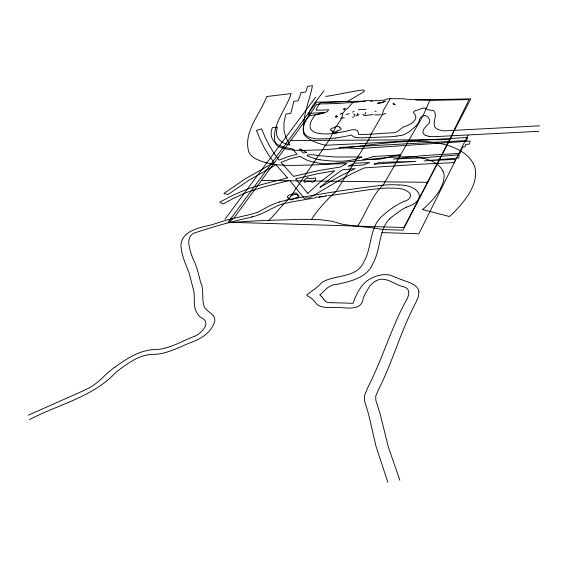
<?xml version="1.0" encoding="UTF-8"?>
<svg xmlns="http://www.w3.org/2000/svg" width="568" height="568" viewBox="0 0 568 568"><rect width="100%" height="100%" fill="white"/><g stroke="black" fill="none" stroke-linecap="round" stroke-linejoin="round"><path stroke-width="0.85" d="M365.238 114.289L365.409 112.308M355.966 115.879L357.67 115.02L357.861 113.153M352.941 102.396L347.644 108.332L345.017 110.277L342.689 113.664L341.837 118.13L335.681 127.253L329.909 138.869L288.899 199.027C281.487 205.453 275.956 213.618 268.806 220.377C255.273 220.824 241.762 221.641 228.322 222.812L234.087 217.785L310.859 113.018L316.468 104.526L317.626 104.285A14.647 11.708 36.2 0 1 321.176 103.887L337.044 103.561L357.875 102.006L367.652 100.522L371.536 100.891L384.167 100.153L387.752 98.811L391.6 98.654L404.629 98.789L406.028 99.244L432.653 100.337L469.076 99.585L454.031 130.086L451.524 136.611L402.918 230.189L382.64 229.543L373.077 227.86L354.467 226.021L342.05 224.175L332.429 221.328L320.224 219.695L301.203 219.284L268.806 220.377M311.392 219.454C318.321 208.967 327.04 199.659 336.192 191.324L369.782 137.889L371.344 133.721L382.264 114.786L383.592 110.064L390.315 98.69M354.631 115.645L354.95 114.324L353.601 114.026M429.962 100.174L422.926 115.929L383.663 184.344C371.486 195.932 366.452 212.439 357.549 226.32M378.508 389.655C392.708 361.773 400.71 331.179 415.371 303.518M467.961 135.227L418.872 233.796L381.781 232.603M378.458 389.769L375.725 396.081L375.803 400.177L380.056 413.554L388.278 446.803L399.872 480.279M440.974 187.802L443.324 181.994L444.14 176.669A53.605 27.165 -12.1 0 0 443.778 173.368L442.997 171.082M415.62 303.049L418.36 296.716L418.879 291.803M324.001 90.624L314.139 103.88A92.939 41.45 -11.9 0 0 309.361 112.017L308.232 114.75L310.121 114.793L307.466 118.073A57.127 25.766 -12.9 0 0 306.195 120.033L304.128 124.513L303.205 128.489A38.901 17.558 -13.4 0 0 303.497 131.535L304.022 132.763A33.2 14.988 -13.5 0 0 304.775 133.906L305.527 134.751A31.183 14.086 -13.6 0 0 306.734 135.766L307.196 136.093A27.229 12.319 -13.6 0 0 310.433 137.655L310.668 137.726A23.856 10.806 -13.7 0 0 313.856 138.5L314.551 138.606A27.079 12.24 -13.7 0 0 317.484 138.89L325.805 138.777M224.949 219.262L315.588 97.206M336.71 115.226L335.198 116.88L337.598 116.305L335.986 117.541M389.705 218.879L388.917 219.631A35.848 19.433 -11.2 0 0 387.277 221.406C378.579 233.753 380.439 250.183 372.977 263.325C367.482 277.546 350.477 281.515 337.158 284.27M340.296 114.303L341.893 113.004M114.878 367.191C124.96 360.034 135.525 352.643 147.928 350.357A40.527 23.6 -22.9 0 1 149.831 350.016A54.855 32.22 -23.2 0 1 153.367 349.54C168.724 349.923 181.689 340.942 195.591 335.894C202.286 332.308 212.02 322.07 200.703 317.384A51.333 28.705 -17.8 0 1 195.506 309.858L195.172 308.942A64.496 36.089 -17.4 0 1 194.412 304.988L194.171 292.939A72.122 38.603 -21.7 0 0 193.802 291.128L189.165 273.116L185.338 263.46A262.48 135.156 -10.8 0 1 181.689 251.162L181.107 247.705A90.489 46.597 -16.1 0 1 180.958 246.022C180.858 231.446 198.743 227.676 210.082 225.233A28.968 14.179 -17.5 0 0 211.736 224.814L224.41 220.774A72.548 38.447 -17.5 0 1 227.917 219.731L249.714 214.576A42.231 20.554 -16.3 0 0 254.017 213.483L256.807 212.546A17.686 8.776 -16.4 0 0 259.832 211.14L267.862 206.766A42.288 21.875 -15.5 0 1 279.605 201.924M396.308 213.554L400.61 210.543A41.556 22.457 -10.9 0 1 406.425 207.121M352.515 112.152L354.176 111.158M346.146 163.797L340.509 167.02L319.827 170.336L293.464 176.378L280.997 162.398L290.177 158.841L299.819 156.406M406.447 207.135C429.486 199.673 418.19 184.756 399.041 184.99M29.422 419.617C58.568 404.274 93.308 397.06 116.248 371.955C126.884 364.102 138.038 355.199 151.791 354.382C166.587 354.759 179.247 346.764 192.644 341.851C202.336 338.279 212.127 331.343 214.832 320.849C215.634 313.145 204.721 311.967 203.656 304.675C201.81 297.206 204.047 289.126 200.518 281.941C198.537 274.181 196.883 266.293 193.155 259.122A254.123 130.406 -10.8 0 1 189.378 246.753C187.823 241.719 188.817 235.266 194.256 233.057C213.099 226.774 232.426 221.286 251.915 217.04M28.4 415.194L82.488 391.132A74.202 39.874 -24.1 0 0 84.369 390.273L89.524 387.667A29.863 16.579 -24.5 0 0 93.542 385.196A36.686 20.263 -24.5 0 0 98.016 381.803A45.483 24.956 -24.5 0 0 99.833 380.233L105.939 374.454A67.883 40.42 -23.1 0 1 107.622 372.935L108.559 372.125A75.168 45.014 -23.1 0 1 114.885 367.198M382.264 114.786L385.743 113.366M349.043 113.557L346.089 114.537M352.494 117.292L354.233 116.589M361.781 157.017C348.78 162.689 333.849 161.582 320.032 159.8M255.195 216.138L261.408 213.816L278.128 205.481A31.311 16.131 -15.5 0 1 282.672 203.983L291.704 201.924L315.829 197.756M279.612 201.938L286.677 200.028A63.346 33.306 -15.5 0 1 288.381 199.652A79.74 42.465 -15.6 0 1 292.009 198.928C323.291 193.525 354.666 188.136 386.254 184.898A71.618 38.297 -12.8 0 1 399.034 184.998M373.07 114.544L363.669 115.758M252.689 216.756L254.081 216.394M287.514 177.876L262.899 184.238L250.495 188.008A80.805 41.599 -16.1 0 0 244.439 190.23L232.163 195.605L219.802 202.194L223.068 203.962L234.761 197.707L246.249 192.659A74.472 38.326 -16.1 0 1 251.858 190.599L264.333 186.836L289.616 180.319L304.384 198.523L306.301 197.778L309.113 198.09L338.713 180.638L352.664 173.297L364.315 167.915L420.029 164.244L454.301 162.611L455.5 159.388L424.076 160.886L458.781 157.968L459.235 154.823L422.798 157.876L393.397 159.026L422.351 155.689L460.194 153.332C461.443 150.044 460.868 150.222 462.7 146.991L465.114 146.807L465.654 144.371L469.296 144.166L470.183 141.098L358.607 148.631L339.153 147.495L466.74 140.53L467.592 137.506L366.417 143.292L325.549 145.266L323.419 144.741A82.992 36.941 -12.4 0 1 312.769 141.041L307.245 137.761A40.008 18.084 -13.3 0 1 303.916 133.956M251.801 216.742L253.889 216.209M345.947 136.284L351.741 134.964L352.096 135.553A10.522 4.871 -12.8 0 0 355.22 137.286M345.145 136.483L335.361 138.052M373.637 156.541L362.916 159.714L379.715 159.253L389.726 156.761L400.802 154.879M309.099 115.993L323.909 112.918L324.278 112.407L308.765 113.465M358.316 109.723L365.955 109.354M325.691 195.79L327.04 195.534M325.663 96.432C338.18 94.693 350.591 91.498 363.044 89.978A4.281 1.846 -12.8 0 1 364.06 90.298L364.478 91.072L363.52 91.988L347.701 101.31L341.908 101.693A269.949 96.39 -11.7 0 1 320.352 102.623A85.484 38.028 -11.9 0 0 316.014 110.107A75.239 31.304 -13.1 0 0 328.673 109.745L327.225 111.775A46.569 19.83 -13.9 0 1 315.275 114.921A51.148 23.025 -12.9 0 0 314.012 116.518C299.613 136.902 328.013 134.964 340.544 132.245A23.423 10.565 -13.3 0 0 343.47 131.74C348.035 131.236 358.813 126.245 358.422 134.133A2.286 1.058 -12.9 0 0 358.706 134.353C369.796 134.765 381.071 133.132 392.261 132.841C397.288 133.295 400.028 128.773 403.912 126.671C408.853 125.677 419.752 119.805 414.498 113.955A22.081 10.11 -12 0 0 414.058 113.387L413.476 112.322L414.427 111.158A4.871 2.215 -11.4 0 1 415.364 110.625C418.928 110.348 421.804 107.338 425.325 108.133A5.289 2.4 -11.3 0 1 426.078 108.46C428.073 111.037 431.51 109.574 434.03 110.859C437.403 115.311 432.951 121.438 434.499 126.302A18.893 8.79 -10.4 0 0 436.26 128.375L437.353 129.078A17.338 8.073 -10.4 0 0 439.781 130.072L441.876 130.562A15.066 7.022 -10.5 0 0 444.63 130.853L539.6 125.826M318.172 197.359L319.727 197.096M322.07 196.706L325.961 196.081M398.218 135.858L402.57 135.205A23.146 10.714 -12 0 0 408.818 132.081L415.606 126.33L418.616 122.731A16.067 7.412 -11.7 0 0 419.056 121.623L419.702 118.811L421.314 116.93A7.547 3.472 -11.1 0 1 422.386 116.255C426.035 113.586 430.295 118.314 429.5 122.021A15.087 6.979 -11.4 0 1 428.79 123.59C425.844 126.664 419.262 131.932 425.425 135.44M336.767 284.327C330.945 284.447 326.316 288.175 322.723 292.428A34.655 19.624 -16 0 1 319.763 294.998A27.484 16.053 -16.2 0 1 321.85 296.894M357.67 115.02L358.912 114.828M362.767 114.793L364.017 114.594M397.657 135.944L396.684 136.093M328.304 195.711C348.077 193.369 367.638 189.002 387.553 188.029C394.114 188.356 401.498 187.454 407.277 191.196C413.397 194.263 409.99 200.27 404.238 201.242C395.541 205.289 387.561 210.898 380.624 217.501C369.165 229.536 372.012 247.918 363.839 261.784C357.229 277.653 337.271 274.77 324.221 281.103A19.489 11.261 -14.6 0 0 321.247 283.02C317.271 287.898 311.221 291.107 306.89 294.955A4.082 2.35 -15.5 0 0 307.018 295.523C310.639 297.639 314.189 299.982 316.404 303.852C320.955 308.218 327.793 307.345 333.572 307.416C343.313 306.557 361.44 312.876 363.222 298.377A100.657 60.634 -9.6 0 1 365.238 293.677L369.711 286.087L373.51 282.367A14.406 8.421 -12.7 0 1 376.556 280.606C386.105 275.728 395.087 285.313 404.253 286.939C411.764 289.566 408.278 297.504 405.296 302.077C390.741 329.39 382.25 359.416 368.071 386.922L364.521 395.378L364.535 400.752L368.611 414.278L376.016 446.341L387.859 482.303M396.613 136.107L394.043 136.441A49.366 22.344 -11.9 0 1 391.48 136.71L361.354 137.832A38.347 17.416 -12.5 0 1 357.535 137.605M344.336 117.91L340.573 118.151M318.825 196.933L323.071 196.549M319.578 196.869L321.701 196.677M436.394 136.569L538.833 131.314M436.217 136.583L431.659 136.661A16.465 7.725 -10.8 0 1 428.847 136.277M335.212 138.067L326.195 138.755M346.345 163.698L327.942 164.081A66.875 30.764 -13 0 1 315.929 162.604L311.52 161.568A65.185 30.012 -13 0 1 306.422 159.878L299.868 156.441M400.603 154.886L373.858 156.498M361.816 157.002L335.234 157.009L317.874 155.54A59.363 27.108 -13.1 0 1 314.729 154.929C311.598 154.567 301.764 154.446 310.739 157.208A60.435 27.804 -13 0 0 320.04 159.793M316.042 197.039L317.441 196.997M365.309 101.118L316.546 102.169L228.166 222.244L403.947 227.498L470.822 98.846L415.847 100.032M370.634 101.005L372.402 100.969M341.425 113.685L342.689 113.664M374.454 114.913L380.943 114.75M374.852 111.271L376.151 111.257M333.757 302.751L349.313 303.17M333.274 302.758L332.855 302.758M290.702 140.53L449.948 139.643M332.578 302.765L328.808 302.63A8.044 4.693 -14.8 0 1 327.452 302.41L327.338 302.375A9.336 5.453 -14.7 0 1 324.939 300.699M295.722 194.299L295.786 194.299A3.088 1.541 -15 0 1 297.49 196.024M300.38 149.057L306.819 152.465L303.276 153.012L299.293 149.05M261.479 180.411L427.782 182.321M419.12 141.333C385.53 141.112 352.458 148.369 318.96 149.966C305.378 150.009 290.532 152.238 277.873 146.196A29.145 13.241 -14.4 0 1 275.416 143.569C270.432 126.146 286.35 109.447 291.15 93.592L266.69 96.532C260.307 114.168 242.714 132.259 248.905 152.188A57.233 26.029 -14.4 0 0 253.633 157.627C270.908 167.503 291.98 165.224 311.129 165.025C344.116 163.825 376.669 156.654 409.713 156.697A60.165 30.672 -12.1 0 1 415.776 157.066L418.964 157.464A51.837 26.263 -12.1 0 1 442.855 171.117M393.865 104.349L395.186 104.441L393.29 104.271M349.902 303.227L353.069 303.333L355.256 297.405L358.138 291.661L361.354 286.57L364.67 282.85A25.027 14.669 -12.7 0 1 371.167 278.334L376.023 276.282A18.112 10.558 -12.7 0 1 383.301 274.685L383.911 274.663A16.436 9.571 -12.8 0 1 390.699 275.338L401.157 279.555M357.066 137.562L355.291 137.286M428.847 136.277L425.68 135.496M422.791 209.613L449.48 216.543A157.038 78.356 -14.1 0 0 460.158 205.666C468.039 196.315 475.828 185.168 475.643 172.416A84.717 42.983 -12.1 0 0 474.741 166.964L473.35 163.513M401.363 279.626L409.791 282.623A45.738 27.413 -13 0 1 410.728 283.034L414.619 285.243A23.629 14.015 -12.2 0 1 418.957 291.789M392.864 103.085L394.298 103.738M324.818 300.749L323.391 298.86M321.857 296.886L323.32 298.768M287.5 177.855L275.998 164.784L248.45 180.517L228.073 194.547L223.877 193.475L245.298 178.806L274.117 162.498L269.012 155.561L264.589 148.269L260.059 139.274L256.459 130.42L261.649 128.9L265.057 137.129L269.537 145.919L274.308 153.687L279.122 160.148L287.976 156.704L297.064 154.219L292.279 148.709L288.906 148.291A44.567 20.072 -14 0 1 276.985 144.123L273.442 140.899L271.49 137.058L271.071 132.479L272.228 127.722L277.404 127.111L276.382 131.449L276.808 135.61L278.583 139.032L281.721 141.865A39.277 17.686 -14 0 0 289.772 145.01M289.872 145.039L285.839 137.264L283.964 130.2L283.972 122.475L285.967 114.026L290.823 113.387L293.841 101.352L298.143 100.813L301.146 92.534L305.783 92.023L307.515 86.379L312.464 85.697C309.411 101.317 301.551 117.761 303.965 133.941M441.102 187.809A116.064 58 -13.9 0 1 422.613 209.564M473.208 163.548A83.233 42.224 -12 0 0 433.98 142.44L428.833 141.837A92.343 47.165 -12.1 0 0 419.12 141.34M389.648 218.865A76.552 42.273 -10.1 0 1 396.343 213.568M291.909 195.939A3.088 1.541 -15 0 1 295.829 194.299M337.726 131.819A2.84 1.299 -13.5 0 1 334.19 133.274A2.84 1.299 -13.5 0 1 332.479 131.918M307.82 193.369L295.587 178.821L317.576 173.751L334.779 170.748L320.586 181.746L307.82 193.369M320.082 187.248L340.814 175.775L355.114 168.597L342.348 169.818L332.315 176.996L320.082 187.248M385.274 101.218L381.178 102.843L377.535 103.198L381.838 102.567L385.274 101.218M348.688 166.055L363.548 164.912L369.64 162.554L354.432 163.165L348.688 166.055M374.213 164.117L415.946 161.376L379.609 162.363L374.213 164.117M344.627 108.836L343.448 109.191L345.202 108.666L344.627 108.836M307.643 177.713A5.971 2.911 -14.4 0 0 315.325 177.791A5.999 2.939 -14.5 0 1 312.286 182.349A6.035 2.975 -14.6 0 0 304.569 182.257A5.999 2.939 -14.5 0 1 307.643 177.713M333.849 132.046A2.847 1.299 -13.6 0 0 337.435 130.583A2.84 1.299 -13.5 0 0 341.006 129.135A2.84 1.299 -13.5 0 0 339.366 127.736A2.833 1.292 -13.5 0 0 337.733 126.352A2.833 1.292 -13.5 0 0 334.176 127.793A2.833 1.292 -13.6 0 0 330.604 129.241A2.833 1.292 -13.6 0 0 332.223 130.633A2.847 1.299 -13.6 0 0 333.849 132.046M290.88 199.794A3.11 1.555 -15.1 0 0 294.842 198.14A3.103 1.555 -15 0 0 298.789 196.492A3.103 1.555 -15 0 0 297.135 194.739A3.096 1.541 -15 0 0 295.488 193.006A3.096 1.541 -15 0 0 291.554 194.646A3.096 1.541 -15.2 0 0 287.621 196.287A3.096 1.541 -15.2 0 0 289.247 198.033A3.11 1.555 -15.1 0 0 290.88 199.794"/></g></svg>
